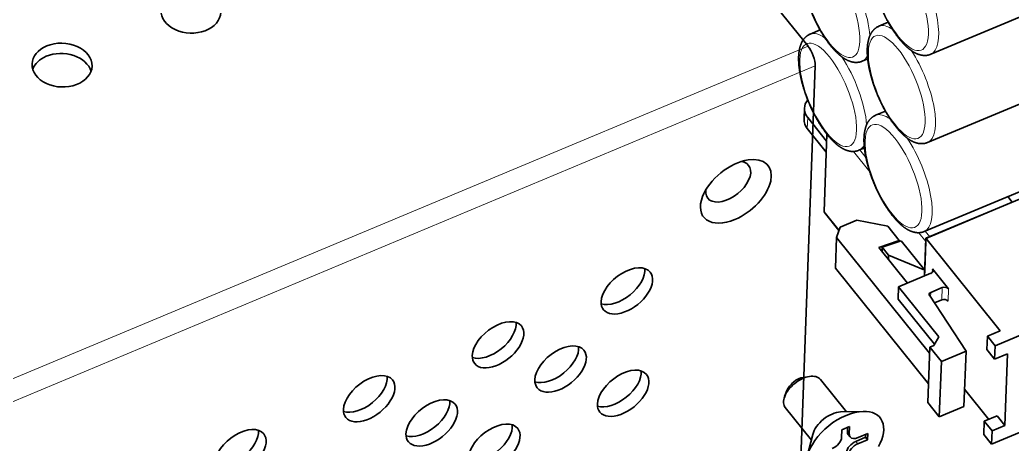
# Model space of a CAD drawing. Extents: x 23 to 417, y 3 to 294.
# Drawn here: x 353.27 to 366.49, y 118.87 to 124.53 of the extents above; entities that cross this region are included whole.
import ezdxf

# ---------------------------------------------------------------- set-up
doc = ezdxf.new("R2010")
doc.units = 0
doc.layers.get('0').update_dxf_attribs({"lineweight": 13})

# ---------------------------------------------------------------- blocks, each defined once
blk = doc.blocks.new('BLOCK4675')
at = {"color": 7, "lineweight": 35, "ltscale": 0.010211}
for p, q in [((81.003, -0.709), (81.407, -0.646)), ((79.901, -1.595), (79.753, -1.976))]:
    blk.add_line(p, q, dxfattribs=at)
at = {"color": 7, "lineweight": 35, "ltscale": 0.069254}
blk.add_line((83.869, -3.007), (82.133, -0.848), dxfattribs=at)
at = {"color": 7, "lineweight": 35, "ltscale": 0.069253}
blk.add_line((81.531, -4.887), (79.795, -2.728), dxfattribs=at)
at = {"color": 7, "lineweight": 35, "ltscale": 0.037433}
blk.add_line((83.484, -3.018), (84.981, -2.975), dxfattribs=at)
at = {"color": 7, "lineweight": 35, "ltscale": 0.037434}
blk.add_line((81.625, -4.514), (81.262, -5.966), dxfattribs=at)
at = {"color": 7, "lineweight": 35, "ltscale": 0.012808}
for p, q in [((83.565, -4.201), (83.546, -4.713)), ((84.08, -3.986), (84.061, -4.497))]:
    blk.add_line(p, q, dxfattribs=at)
at = {"color": 7, "lineweight": 35, "ltscale": 0.013963}
blk.add_line((84.08, -3.986), (83.565, -4.201), dxfattribs=at)
at = {"color": 7, "lineweight": 35, "ltscale": 0.007406}
blk.add_line((83.944, -4.042), (83.933, -4.338), dxfattribs=at)
at = {"color": 7, "lineweight": 13, "ltscale": 0.005104}
for p, q in [((83.933, -4.338), (84.061, -4.497)), ((84.502, -4.974), (84.63, -5.133))]:
    blk.add_line(p, q, dxfattribs=at)
at = {"color": 7, "lineweight": 35, "ltscale": 0.005104}
for p, q in [((84.117, -4.685), (83.989, -4.526)), ((85.146, -4.705), (85.274, -4.864))]:
    blk.add_line(p, q, dxfattribs=at)
at = {"color": 7, "lineweight": 35, "ltscale": 0.017455}
for p, q in [((85.289, -4.454), (84.645, -4.724)), ((85.146, -4.705), (84.502, -4.974)), ((85.274, -4.864), (84.63, -5.133))]:
    blk.add_line(p, q, dxfattribs=at)
at = {"color": 7, "lineweight": 35, "ltscale": 0.004844}
blk.add_line((85.153, -4.511), (85.146, -4.705), dxfattribs=at)
at = {"color": 7, "lineweight": 35, "ltscale": 0.010246}
blk.add_line((85.289, -4.454), (85.274, -4.864), dxfattribs=at)
at = {"color": 7, "lineweight": 35}
for centre, major_axis, start_param, end_param in [((80.964, -1.788), (1.169, 0.94), 0.785109, 2.356579), ((80.964, -1.788), (1.169, 0.94), 0.00002, 0.785109), ((80.708, -1.47), (0.779, 0.627), 0.785109, 2.356579), ((80.964, -1.788), (1.169, 0.94), 2.356579, 3.141613), ((83.779, -5.288), (2.338, 1.88), 0.650942, 2.4907), ((82.883, -4.174), (1.169, 0.94), 0.650942, 2.4907), ((83.779, -5.288), (2.338, 1.88), 5.319427, 6.934127), ((84.535, -4.087), (0.545, 0.439), 2.677834, 3.141638), ((84.663, -4.246), (0.545, 0.439), 2.677834, 3.141638), ((82.945, -4.965), (0.545, 0.439), 4.24863, 5.819427), ((84.485, -5.452), (0.545, 0.439), 1.107038, 2.677834), ((84.613, -5.611), (0.545, 0.439), 1.107038, 2.677834), ((84.663, -4.246), (0.545, 0.439), 3.141638, 4.24863)]:
    blk.add_ellipse(centre, major_axis=major_axis, ratio=0.577196, start_param=start_param, end_param=end_param, dxfattribs=at)
blk = doc.blocks.new('BLOCK4683')
at = {"color": 7, "lineweight": 35}
for p, q in [((88.586, 4.394), (-1.494, 116.384)), ((85.573, -92.488), (89.072, 3.075))]:
    blk.add_line(p, q, dxfattribs=at)
at = {"color": 7, "lineweight": 13}
for p, q in [((21.261, -23.781), (88.586, 4.394)), ((21.748, -25.1), (89.072, 3.075))]:
    blk.add_line(p, q, dxfattribs=at)
at = {"color": 7, "lineweight": 35}
for centre, major_axis, ratio, start_param, end_param in [((47.459, 6.721), (-1.999, 0.073), 0.730354, 0.000026, 3.141619), ((38.871, 3.128), (-1.999, 0.073), 0.730354, 3.141619, 5.276613), ((38.871, 3.128), (-1.999, 0.073), 0.730354, 5.276613, 6.283211), ((38.846, 2.445), (-1.999, 0.073), 0.730354, 3.377737, 5.276613), ((88.561, 3.711), (-0.386, 0.922), 0.365278, 3.810389, 5.381185), ((38.846, 2.445), (-1.999, 0.073), 0.730354, 5.276613, 6.046737), ((38.871, 3.128), (-1.999, 0.073), 0.730354, 0.000026, 3.141619), ((83.779, -5.288), (2.143, 1.724), 0.577196, 0.785153, 2.356353), ((83.779, -5.288), (2.143, 1.724), 0.577196, 4.24863, 7.068339), ((83.267, -4.652), (1.364, 1.097), 0.577196, 2.614434, 6.811161), ((83.779, -5.288), (2.143, 1.724), 0.577196, 2.356354, 4.24863), ((76.516, -11.925), (1.558, 1.254), 0.577196, 0.000021, 2.677834), ((76.004, -11.288), (1.558, 1.254), 0.577196, 3.502832, 5.922053), ((76.516, -11.925), (1.558, 1.254), 0.577196, 3.141614, 6.283207), ((76.516, -11.925), (1.558, 1.254), 0.577196, 2.677834, 3.141614), ((67.929, -15.518), (1.558, 1.254), 0.577196, 0.000021, 2.677834), ((67.417, -14.882), (1.558, 1.254), 0.577196, 3.502832, 5.922053), ((67.929, -15.518), (1.558, 1.254), 0.577196, 3.141614, 6.283207), ((72.097, -17.135), (1.558, 1.254), 0.577196, 0.000021, 2.677834), ((71.586, -16.498), (1.558, 1.254), 0.577196, 3.502832, 5.922053), ((67.929, -15.518), (1.558, 1.254), 0.577196, 2.677834, 3.141614), ((72.097, -17.135), (1.558, 1.254), 0.577196, 3.141614, 6.283207), ((76.266, -18.751), (1.558, 1.254), 0.577196, 0.000021, 2.677834), ((59.341, -19.112), (1.558, 1.254), 0.577196, 0.000021, 2.677834), ((58.83, -18.476), (1.558, 1.254), 0.577196, 3.502832, 5.922053), ((72.097, -17.135), (1.558, 1.254), 0.577196, 2.677834, 3.141614), ((75.754, -18.114), (1.558, 1.254), 0.577196, 3.502832, 5.922053), ((76.266, -18.751), (1.558, 1.254), 0.577196, 3.141614, 6.283207), ((59.341, -19.112), (1.558, 1.254), 0.577196, 3.141614, 6.283207), ((63.51, -20.728), (1.558, 1.254), 0.577196, 0.000021, 2.677834), ((59.341, -19.112), (1.558, 1.254), 0.577196, 2.677834, 3.141614), ((62.998, -20.092), (1.558, 1.254), 0.577196, 3.502832, 5.922053), ((63.51, -20.728), (1.558, 1.254), 0.577196, 3.141614, 6.283207), ((76.266, -18.751), (1.558, 1.254), 0.577196, 2.677834, 3.141614), ((50.754, -22.706), (1.558, 1.254), 0.577196, 0.000021, 2.677834), ((67.679, -22.345), (1.558, 1.254), 0.577196, 0.000021, 2.677834), ((67.167, -21.708), (1.558, 1.254), 0.577196, 3.502832, 5.922053), ((67.679, -22.345), (1.558, 1.254), 0.577196, 3.141614, 6.283207), ((50.242, -22.07), (1.558, 1.254), 0.577196, 3.502832, 5.922053), ((50.754, -22.706), (1.558, 1.254), 0.577196, 3.141614, 6.283207), ((63.51, -20.728), (1.558, 1.254), 0.577196, 2.677834, 3.141614)]:
    blk.add_ellipse(centre, major_axis=major_axis, ratio=ratio, start_param=start_param, end_param=end_param, dxfattribs=at)
blk = doc.blocks.new('BLOCK4697')
at = {"color": 7, "lineweight": 35, "ltscale": 0.358396}
for p, q in [((39.355, -51.011), (26.13, -56.546)), ((39.14, -56.89), (25.915, -62.425)), ((38.922, -62.826), (25.698, -68.36))]:
    blk.add_line(p, q, dxfattribs=at)
at = {"color": 7, "lineweight": 35, "ltscale": 0.016978}
blk.add_line((23.299, -54.414), (22.672, -54.676), dxfattribs=at)
at = {"color": 7, "lineweight": 35, "ltscale": 0.017725}
for p, q in [((18.753, -54.922), (18.099, -55.196)), ((23.109, -60.338), (22.455, -60.612))]:
    blk.add_line(p, q, dxfattribs=at)
at = {"color": 7, "lineweight": 35, "ltscale": 0.01}
for p, q in [((21.928, -56.854), (21.559, -57.009)), ((21.711, -62.79), (21.342, -62.945))]:
    blk.add_line(p, q, dxfattribs=at)
at = {"color": 7, "lineweight": 35, "ltscale": 0.018277}
blk.add_line((17.71, -60.142), (17.684, -60.873), dxfattribs=at)
blk.add_line((17.71, -60.142), (17.684, -60.873), dxfattribs=at)
at = {"color": 7, "lineweight": 13, "ltscale": 0.018272}
blk.add_line((17.904, -61.494), (17.931, -60.764), dxfattribs=at)
blk.add_line((17.904, -61.494), (17.931, -60.764), dxfattribs=at)
at = {"color": 7, "lineweight": 35, "ltscale": 0.050221}
for p, q in [((19.19, -62.329), (17.931, -60.764)), ((17.931, -60.764), (19.19, -62.329)), ((17.904, -61.494), (19.163, -63.059)), ((17.904, -61.494), (19.163, -63.059))]:
    blk.add_line(p, q, dxfattribs=at)
at = {"color": 7, "lineweight": 35, "ltscale": 0.128687}
for p, q in [((19.019, -67.014), (19.207, -61.87)), ((19.207, -61.87), (19.019, -67.014))]:
    blk.add_line(p, q, dxfattribs=at)
at = {"color": 7, "lineweight": 13, "ltscale": 0.043446}
for p, q in [((20.974, -63.022), (22.063, -64.376)), ((22.063, -64.376), (20.974, -63.022))]:
    blk.add_line(p, q, dxfattribs=at)
at = {"color": 7, "lineweight": 13, "ltscale": 0.016089}
blk.add_line((21.81, -63.419), (21.406, -62.917), dxfattribs=at)
blk.add_line((21.81, -63.419), (21.406, -62.917), dxfattribs=at)
at = {"color": 7, "lineweight": 35, "ltscale": 0.223416}
for p, q in [((25.802, -68.811), (34.046, -65.361)), ((34.046, -65.361), (25.802, -68.811))]:
    blk.add_line(p, q, dxfattribs=at)
at = {"color": 7, "lineweight": 35, "ltscale": 0.011863}
blk.add_line((31.258, -66.033), (31.556, -66.403), dxfattribs=at)
blk.add_line((31.258, -66.033), (31.556, -66.403), dxfattribs=at)
at = {"color": 7, "lineweight": 35, "ltscale": 0.148944}
for p, q in [((26.06, -68.703), (31.556, -66.403)), ((31.556, -66.403), (26.06, -68.703))]:
    blk.add_line(p, q, dxfattribs=at)
at = {"color": 7, "lineweight": 13, "ltscale": 0.039994}
blk.add_line((20.021, -68.261), (19.019, -67.014), dxfattribs=at)
blk.add_line((20.021, -68.261), (19.019, -67.014), dxfattribs=at)
at = {"color": 7, "lineweight": 35, "ltscale": 0.038553}
blk.add_line((19.043, -67.094), (20.009, -68.296), dxfattribs=at)
blk.add_line((19.043, -67.094), (20.009, -68.296), dxfattribs=at)
at = {"color": 7, "lineweight": 35, "ltscale": 0.018452}
for p, q in [((19.848, -68.758), (20.091, -68.061)), ((20.091, -68.061), (19.848, -68.758))]:
    blk.add_line(p, q, dxfattribs=at)
at = {"color": 7, "lineweight": 35, "ltscale": 0.030254}
for p, q in [((20.091, -68.061), (21.207, -67.594)), ((21.207, -67.594), (20.091, -68.061))]:
    blk.add_line(p, q, dxfattribs=at)
at = {"color": 7, "lineweight": 35, "ltscale": 0.052434}
for p, q in [((21.207, -67.594), (23.263, -68.009)), ((23.263, -68.009), (21.207, -67.594))]:
    blk.add_line(p, q, dxfattribs=at)
at = {"color": 7, "lineweight": 35, "ltscale": 0.030623}
for p, q in [((23.263, -68.009), (24.031, -68.964)), ((24.031, -68.964), (23.263, -68.009)), ((26.069, -76.064), (26.837, -77.018)), ((26.069, -76.064), (26.837, -77.018)), ((25.934, -79.75), (26.702, -80.705)), ((25.934, -79.75), (26.702, -80.705))]:
    blk.add_line(p, q, dxfattribs=at)
at = {"color": 7, "lineweight": 35, "ltscale": 0.05123}
blk.add_line((19.773, -70.806), (19.848, -68.758), dxfattribs=at)
blk.add_line((19.773, -70.806), (19.848, -68.758), dxfattribs=at)
at = {"color": 7, "lineweight": 35, "ltscale": 0.247553}
for p, q in [((26.054, -76.474), (19.848, -68.758)), ((19.848, -68.758), (26.054, -76.474)), ((19.773, -70.806), (25.979, -78.522)), ((19.773, -70.806), (25.979, -78.522))]:
    blk.add_line(p, q, dxfattribs=at)
at = {"color": 7, "lineweight": 13, "ltscale": 0.018544}
for p, q in [((25.33, -68.438), (25.795, -69.016)), ((25.795, -69.016), (25.33, -68.438))]:
    blk.add_line(p, q, dxfattribs=at)
at = {"color": 7, "lineweight": 13, "ltscale": 0.011863}
blk.add_line((26.06, -68.703), (25.763, -68.333), dxfattribs=at)
blk.add_line((26.06, -68.703), (25.763, -68.333), dxfattribs=at)
at = {"color": 7, "lineweight": 35, "ltscale": 0.035745}
for p, q in [((24.031, -68.964), (22.676, -69.419)), ((22.676, -69.419), (24.031, -68.964))]:
    blk.add_line(p, q, dxfattribs=at)
at = {"color": 7, "lineweight": 35, "ltscale": 0.076207}
blk.add_line((24.586, -71.794), (22.676, -69.419), dxfattribs=at)
blk.add_line((24.586, -71.794), (22.676, -69.419), dxfattribs=at)
at = {"color": 7, "lineweight": 35, "ltscale": 0.00683}
for p, q in [((22.889, -69.684), (22.899, -69.411)), ((22.899, -69.411), (22.889, -69.684)), ((23.31, -70.208), (23.32, -69.935)), ((23.32, -69.935), (23.31, -70.208))]:
    blk.add_line(p, q, dxfattribs=at)
at = {"color": 7, "lineweight": 35, "ltscale": 0.033362}
blk.add_line((22.899, -69.411), (24.164, -68.986), dxfattribs=at)
blk.add_line((22.899, -69.411), (24.164, -68.986), dxfattribs=at)
at = {"color": 7, "lineweight": 35, "ltscale": 0.016791}
blk.add_line((23.32, -69.935), (22.899, -69.411), dxfattribs=at)
blk.add_line((23.32, -69.935), (22.899, -69.411), dxfattribs=at)
at = {"color": 7, "lineweight": 35, "ltscale": 0.001703}
blk.add_line((24.028, -69.032), (24.031, -68.964), dxfattribs=at)
blk.add_line((24.028, -69.032), (24.031, -68.964), dxfattribs=at)
at = {"color": 7, "lineweight": 35, "ltscale": 0.062266}
for p, q in [((25.725, -70.927), (24.164, -68.986)), ((24.164, -68.986), (25.725, -70.927))]:
    blk.add_line(p, q, dxfattribs=at)
at = {"color": 7, "lineweight": 35, "ltscale": 0.062871}
blk.add_line((25.71, -71.324), (25.802, -68.811), dxfattribs=at)
blk.add_line((25.71, -71.324), (25.802, -68.811), dxfattribs=at)
at = {"color": 7, "lineweight": 35, "ltscale": 0.047815}
for p, q in [((25.725, -70.927), (25.795, -69.016)), ((25.795, -69.016), (25.725, -70.927))]:
    blk.add_line(p, q, dxfattribs=at)
at = {"color": 7, "lineweight": 35, "ltscale": 0.198027}
for p, q in [((30.767, -74.983), (25.802, -68.811)), ((25.802, -68.811), (30.767, -74.983))]:
    blk.add_line(p, q, dxfattribs=at)
at = {"color": 7, "lineweight": 35, "ltscale": 0.065041}
for p, q in [((23.32, -69.935), (25.725, -70.927)), ((25.725, -70.927), (23.32, -69.935))]:
    blk.add_line(p, q, dxfattribs=at)
at = {"color": 7, "lineweight": 35, "ltscale": 0.058181}
blk.add_line((26.132, -71.147), (23.985, -72.046), dxfattribs=at)
blk.add_line((26.132, -71.147), (23.985, -72.046), dxfattribs=at)
at = {"color": 7, "lineweight": 35, "ltscale": 0.009933}
for p, q in [((25.71, -71.324), (25.725, -70.927)), ((25.725, -70.927), (25.71, -71.324))]:
    blk.add_line(p, q, dxfattribs=at)
at = {"color": 7, "lineweight": 13, "ltscale": 0.005859}
for p, q in [((26.236, -70.849), (26.228, -71.083)), ((26.228, -71.083), (26.236, -70.849))]:
    blk.add_line(p, q, dxfattribs=at)
at = {"color": 7, "lineweight": 35, "ltscale": 0.042872}
blk.add_line((27.311, -72.185), (26.236, -70.849), dxfattribs=at)
blk.add_line((27.311, -72.185), (26.236, -70.849), dxfattribs=at)
at = {"color": 7, "lineweight": 35, "ltscale": 0.020492}
for p, q in [((23.985, -72.046), (23.955, -72.865)), ((23.955, -72.865), (23.985, -72.046))]:
    blk.add_line(p, q, dxfattribs=at)
at = {"color": 7, "lineweight": 35, "ltscale": 0.107179}
blk.add_line((23.985, -72.046), (26.672, -75.386), dxfattribs=at)
blk.add_line((23.985, -72.046), (26.672, -75.386), dxfattribs=at)
at = {"color": 7, "lineweight": 35, "ltscale": 0.269961}
for p, q in [((40.381, -71.81), (30.42, -75.979)), ((30.42, -75.979), (40.381, -71.81)), ((40.141, -78.363), (30.18, -82.532)), ((40.141, -78.363), (30.18, -82.532))]:
    blk.add_line(p, q, dxfattribs=at)
at = {"color": 7, "lineweight": 35, "ltscale": 0.111051}
blk.add_line((28.48, -76.331), (26.049, -72.613), dxfattribs=at)
blk.add_line((28.48, -76.331), (26.049, -72.613), dxfattribs=at)
at = {"color": 7, "lineweight": 13, "ltscale": 0.007261}
for p, q in [((26.127, -72.425), (26.116, -72.716)), ((26.116, -72.716), (26.127, -72.425))]:
    blk.add_line(p, q, dxfattribs=at)
at = {"color": 7, "lineweight": 35, "ltscale": 0.020945}
blk.add_line((26.127, -72.425), (26.9, -72.102), dxfattribs=at)
blk.add_line((26.127, -72.425), (26.9, -72.102), dxfattribs=at)
at = {"color": 7, "lineweight": 13, "ltscale": 0.020492}
for p, q in [((26.9, -72.102), (26.87, -72.921)), ((26.87, -72.921), (26.9, -72.102)), ((27.281, -73.004), (27.311, -72.185)), ((27.281, -73.004), (27.311, -72.185))]:
    blk.add_line(p, q, dxfattribs=at)
at = {"color": 7, "lineweight": 35, "ltscale": 0.09657}
blk.add_line((23.955, -72.865), (26.376, -75.875), dxfattribs=at)
blk.add_line((23.955, -72.865), (26.376, -75.875), dxfattribs=at)
at = {"color": 7, "lineweight": 35, "ltscale": 0.013174}
blk.add_line((26.384, -73.124), (26.87, -72.921), dxfattribs=at)
blk.add_line((26.384, -73.124), (26.87, -72.921), dxfattribs=at)
at = {"color": 7, "lineweight": 35, "ltscale": 0.016654}
blk.add_line((26.672, -75.386), (26.327, -75.956), dxfattribs=at)
blk.add_line((26.672, -75.386), (26.327, -75.956), dxfattribs=at)
at = {"color": 7, "lineweight": 35, "ltscale": 0.0222}
for p, q in [((29.908, -75.342), (29.876, -76.23)), ((29.908, -75.342), (29.876, -76.23)), ((30.388, -76.866), (30.42, -75.979)), ((30.42, -75.979), (30.388, -76.866)), ((29.701, -81.008), (29.668, -81.895)), ((29.701, -81.008), (29.668, -81.895)), ((30.18, -82.532), (30.213, -81.644)), ((30.213, -81.644), (30.18, -82.532))]:
    blk.add_line(p, q, dxfattribs=at)
at = {"color": 7, "lineweight": 35, "ltscale": 0.023272}
for p, q in [((29.908, -75.342), (30.767, -74.983)), ((30.767, -74.983), (29.908, -75.342)), ((31.246, -76.507), (30.388, -76.866)), ((30.388, -76.866), (31.246, -76.507)), ((30.56, -80.649), (29.701, -81.008)), ((30.56, -80.649), (29.701, -81.008)), ((30.213, -81.644), (31.071, -81.285)), ((31.071, -81.285), (30.213, -81.644))]:
    blk.add_line(p, q, dxfattribs=at)
at = {"color": 7, "lineweight": 35, "ltscale": 0.020415}
for p, q in [((30.42, -75.979), (29.908, -75.342)), ((29.908, -75.342), (30.42, -75.979)), ((30.388, -76.866), (29.876, -76.23)), ((29.876, -76.23), (30.388, -76.866)), ((31.071, -81.285), (30.56, -80.649)), ((30.56, -80.649), (31.071, -81.285)), ((30.213, -81.644), (29.701, -81.008)), ((29.701, -81.008), (30.213, -81.644)), ((29.668, -81.895), (30.18, -82.532)), ((29.668, -81.895), (30.18, -82.532))]:
    blk.add_line(p, q, dxfattribs=at)
at = {"color": 7, "lineweight": 35, "ltscale": 0.006982}
blk.add_line((26.327, -75.956), (26.069, -76.064), dxfattribs=at)
blk.add_line((26.327, -75.956), (26.069, -76.064), dxfattribs=at)
at = {"color": 7, "lineweight": 35, "ltscale": 0.092214}
for p, q in [((25.934, -79.75), (26.069, -76.064)), ((25.934, -79.75), (26.069, -76.064)), ((28.346, -80.017), (28.48, -76.331)), ((28.346, -80.017), (28.48, -76.331)), ((26.702, -80.705), (26.837, -77.018)), ((26.702, -80.705), (26.837, -77.018))]:
    blk.add_line(p, q, dxfattribs=at)
at = {"color": 7, "lineweight": 35, "ltscale": 0.044536}
for p, q in [((26.837, -77.018), (28.48, -76.331)), ((26.837, -77.018), (28.48, -76.331)), ((26.702, -80.705), (28.346, -80.017)), ((26.702, -80.705), (28.346, -80.017))]:
    blk.add_line(p, q, dxfattribs=at)
at = {"color": 7, "lineweight": 35, "ltscale": 0.119537}
blk.add_line((31.071, -81.285), (31.246, -76.507), dxfattribs=at)
blk.add_line((31.071, -81.285), (31.246, -76.507), dxfattribs=at)
at = {"color": 7, "lineweight": 35, "ltscale": 0.064375}
blk.add_line((28.387, -78.876), (30.001, -80.882), dxfattribs=at)
blk.add_line((28.387, -78.876), (30.001, -80.882), dxfattribs=at)
at = {"color": 7, "lineweight": 13}
for centre, major_axis, start_param, end_param in [((19.508, -53.314), (-1.428, 3.413), 5.381185, 11.66437), ((24.08, -52.851), (-1.428, 3.413), 5.381185, 11.66437), ((19.937, -53.134), (-1.621, 3.874), 3.972947, 5.171092), ((24.509, -52.671), (-1.621, 3.874), 3.141572, 5.146515), ((24.294, -58.55), (-1.621, 3.874), 5.766769, 6.283164), ((19.291, -59.25), (-1.428, 3.413), 5.381185, 11.66437), ((19.72, -59.07), (-1.621, 3.874), 5.731551, 6.283164), ((23.864, -58.73), (-1.428, 3.413), 5.381185, 11.66437), ((19.72, -59.07), (-1.621, 3.874), 3.972947, 5.20636), ((19.937, -53.134), (-1.621, 3.874), 3.141572, 3.447319), ((24.294, -58.55), (-1.621, 3.874), 3.141572, 5.171092), ((23.647, -64.666), (-1.428, 3.413), 5.381185, 11.66437), ((24.076, -64.486), (-1.621, 3.874), 5.731551, 6.283164), ((24.076, -64.486), (-1.621, 3.874), 3.141572, 5.20636), ((19.72, -59.07), (-1.621, 3.874), 3.141572, 3.447319)]:
    blk.add_ellipse(centre, major_axis=major_axis, ratio=0.365278, start_param=start_param, end_param=end_param, dxfattribs=at)
at = {"color": 7, "lineweight": 35}
for centre, major_axis, ratio, start_param, end_param in [((19.279, -60.199), (1.569, -0.057), 0.730354, 3.141613, 3.705817), ((19.279, -60.199), (1.569, -0.057), 0.730354, 3.141613, 3.705817), ((19.279, -60.199), (1.569, -0.057), 0.730354, 2.629678, 3.141613), ((19.279, -60.199), (1.569, -0.057), 0.730354, 2.629678, 3.141613), ((19.253, -60.93), (1.569, -0.057), 0.730354, 3.141901, 3.705817), ((19.253, -60.93), (1.569, -0.057), 0.730354, 3.141901, 3.705817), ((19.276, -66.906), (-0.234, -0.188), 0.577196, 5.819427, 6.283159), ((19.276, -66.906), (-0.234, -0.188), 0.577196, 5.819427, 6.283157), ((26.053, -68.908), (0.234, 0.188), 0.577196, 1.107038, 2.677834), ((26.053, -68.908), (0.234, 0.188), 0.577196, 1.107038, 2.677834), ((25.979, -70.957), (-0.3, 0.011), 0.730354, 2.13502, 3.141613), ((25.979, -70.957), (-0.3, 0.011), 0.730354, 2.13502, 3.141613), ((25.979, -70.957), (-0.3, 0.011), 0.730354, 3.141613, 3.705817), ((25.979, -70.957), (-0.3, 0.011), 0.730354, 3.141613, 3.705817), ((27.053, -72.293), (-0.3, 0.011), 0.730354, 3.705817, 5.276613), ((27.053, -72.293), (-0.3, 0.011), 0.730354, 3.705817, 5.276613), ((26.229, -72.553), (-0.2, 0.007), 0.730354, 5.276613, 6.283133), ((26.229, -72.553), (-0.2, 0.007), 0.730354, 5.276613, 6.283133), ((26.229, -72.553), (-0.2, 0.007), 0.730354, 6.283133, 6.760143), ((26.229, -72.553), (-0.2, 0.007), 0.730354, 6.283133, 6.760143), ((27.023, -73.112), (0.3, -0.011), 0.730354, 0.564224, 2.13502), ((27.023, -73.112), (0.3, -0.011), 0.730354, 0.564224, 2.13502)]:
    blk.add_ellipse(centre, major_axis=major_axis, ratio=ratio, start_param=start_param, end_param=end_param, dxfattribs=at)
for points, knots in [([(22.888, -48.797), (22.865, -48.806), (22.82, -48.827), (22.764, -48.858), (22.718, -48.888), (22.68, -48.914), (22.644, -48.942), (22.609, -48.971), (22.576, -49.002), (22.544, -49.034), (22.513, -49.067), (22.483, -49.102), (22.453, -49.14), (22.422, -49.183), (22.389, -49.232), (22.357, -49.287), (22.327, -49.343), (22.303, -49.394), (22.282, -49.441), (22.266, -49.481), (22.251, -49.522), (22.236, -49.564), (22.223, -49.606), (22.21, -49.649), (22.198, -49.692), (22.187, -49.736), (22.177, -49.78), (22.168, -49.825), (22.159, -49.87), (22.152, -49.916), (22.145, -49.962), (22.138, -50.009), (22.133, -50.056), (22.128, -50.105), (22.124, -50.155), (22.12, -50.207), (22.117, -50.26), (22.115, -50.314), (22.114, -50.368), (22.113, -50.422), (22.113, -50.477), (22.114, -50.546), (22.117, -50.63), (22.122, -50.729), (22.129, -50.829), (22.137, -50.914), (22.144, -50.985), (22.151, -51.041), (22.158, -51.097), (22.165, -51.154), (22.173, -51.211), (22.182, -51.268), (22.191, -51.326), (22.201, -51.384), (22.211, -51.442), (22.222, -51.501), (22.233, -51.56), (22.245, -51.619), (22.258, -51.678), (22.271, -51.738), (22.284, -51.798), (22.298, -51.858), (22.313, -51.919), (22.328, -51.979), (22.344, -52.04), (22.36, -52.101), (22.376, -52.163), (22.394, -52.224), (22.411, -52.285), (22.429, -52.347), (22.448, -52.409), (22.467, -52.47), (22.486, -52.532), (22.506, -52.594), (22.527, -52.656), (22.547, -52.718), (22.569, -52.78), (22.591, -52.842), (22.613, -52.904), (22.635, -52.966), (22.658, -53.027), (22.682, -53.089), (22.706, -53.151), (22.73, -53.213), (22.755, -53.274), (22.78, -53.335), (22.805, -53.397), (22.831, -53.458), (22.857, -53.518), (22.884, -53.579), (22.911, -53.64), (22.938, -53.7), (22.966, -53.76), (22.994, -53.82), (23.022, -53.879), (23.051, -53.938), (23.08, -53.997), (23.109, -54.056), (23.139, -54.114), (23.168, -54.172), (23.199, -54.229), (23.229, -54.286), (23.26, -54.343), (23.291, -54.4), (23.322, -54.455), (23.354, -54.511), (23.385, -54.566), (23.417, -54.621), (23.45, -54.675), (23.482, -54.728), (23.515, -54.782), (23.548, -54.834), (23.581, -54.886), (23.614, -54.938), (23.647, -54.989), (23.681, -55.039), (23.715, -55.089), (23.749, -55.138), (23.783, -55.187), (23.818, -55.235), (23.852, -55.283), (23.887, -55.33), (23.922, -55.376), (23.956, -55.421), (23.992, -55.466), (24.015, -55.496), (24.027, -55.51)], [0, 0, 0, 0, 0.073556, 0.147034, 0.192854, 0.238583, 0.284209, 0.329723, 0.375119, 0.420396, 0.465559, 0.510617, 0.559775, 0.608846, 0.672294, 0.735717, 0.799198, 0.862822, 0.906462, 0.950238, 0.994183, 1.038325, 1.082692, 1.12731, 1.172204, 1.217403, 1.262603, 1.308145, 1.354047, 1.400326, 1.446998, 1.494078, 1.541579, 1.589516, 1.641351, 1.693709, 1.746599, 1.800029, 1.854006, 1.908537, 1.963624, 2.019271, 2.116282, 2.214953, 2.315274, 2.417228, 2.472913, 2.529128, 2.585739, 2.64286, 2.700372, 2.758373, 2.816757, 2.875609, 2.93481, 2.994457, 3.054461, 3.114888, 3.175657, 3.236824, 3.298316, 3.360181, 3.422342, 3.484848, 3.547642, 3.610754, 3.674133, 3.737805, 3.801719, 3.865898, 3.930291, 3.99492, 4.059744, 4.124776, 4.189978, 4.255359, 4.320884, 4.386558, 4.452348, 4.518257, 4.584258, 4.650347, 4.716502, 4.782715, 4.848967, 4.915246, 4.981537, 5.047825, 5.114097, 5.180336, 5.246532, 5.312664, 5.378727, 5.444696, 5.51057, 5.57632, 5.641947, 5.70742, 5.772744, 5.837885, 5.902851, 5.967605, 6.032164, 6.096482, 6.160576, 6.224401, 6.287979, 6.35126, 6.414271, 6.476959, 6.539365, 6.601421, 6.663167, 6.724536, 6.785576, 6.846214, 6.906507, 6.966375, 7.025901, 7.084977, 7.14368, 7.201912, 7.259759, 7.317113, 7.374075, 7.430524, 7.430524, 7.430524, 7.430524]), ([(18.316, -49.26), (18.293, -49.269), (18.249, -49.29), (18.193, -49.321), (18.146, -49.351), (18.109, -49.377), (18.073, -49.405), (18.038, -49.434), (18.004, -49.465), (17.972, -49.497), (17.942, -49.53), (17.911, -49.565), (17.882, -49.603), (17.85, -49.646), (17.818, -49.695), (17.786, -49.75), (17.756, -49.806), (17.731, -49.858), (17.711, -49.904), (17.695, -49.944), (17.679, -49.985), (17.665, -50.027), (17.651, -50.069), (17.638, -50.112), (17.627, -50.156), (17.616, -50.199), (17.606, -50.243), (17.596, -50.288), (17.588, -50.333), (17.58, -50.379), (17.573, -50.425), (17.567, -50.472), (17.561, -50.519), (17.556, -50.568), (17.552, -50.618), (17.548, -50.67), (17.546, -50.723), (17.543, -50.777), (17.542, -50.831), (17.541, -50.885), (17.542, -50.94), (17.543, -51.009), (17.545, -51.093), (17.55, -51.192), (17.558, -51.292), (17.565, -51.377), (17.573, -51.448), (17.579, -51.504), (17.586, -51.56), (17.594, -51.617), (17.602, -51.674), (17.61, -51.731), (17.62, -51.789), (17.629, -51.847), (17.64, -51.905), (17.651, -51.964), (17.662, -52.023), (17.674, -52.082), (17.686, -52.142), (17.699, -52.201), (17.713, -52.261), (17.727, -52.321), (17.742, -52.382), (17.757, -52.443), (17.772, -52.503), (17.788, -52.564), (17.805, -52.626), (17.822, -52.687), (17.84, -52.748), (17.858, -52.81), (17.876, -52.872), (17.895, -52.933), (17.915, -52.995), (17.935, -53.057), (17.955, -53.119), (17.976, -53.181), (17.997, -53.243), (18.019, -53.305), (18.041, -53.367), (18.064, -53.429), (18.087, -53.491), (18.11, -53.552), (18.134, -53.614), (18.159, -53.676), (18.183, -53.737), (18.208, -53.798), (18.234, -53.86), (18.26, -53.921), (18.286, -53.982), (18.312, -54.042), (18.339, -54.103), (18.367, -54.163), (18.394, -54.223), (18.422, -54.283), (18.451, -54.342), (18.479, -54.401), (18.508, -54.46), (18.538, -54.519), (18.567, -54.577), (18.597, -54.635), (18.627, -54.692), (18.658, -54.749), (18.688, -54.806), (18.719, -54.863), (18.751, -54.919), (18.782, -54.974), (18.814, -55.029), (18.846, -55.084), (18.878, -55.138), (18.911, -55.191), (18.943, -55.245), (18.976, -55.297), (19.009, -55.349), (19.042, -55.401), (19.076, -55.452), (19.11, -55.502), (19.143, -55.552), (19.178, -55.602), (19.212, -55.65), (19.246, -55.698), (19.281, -55.746), (19.315, -55.793), (19.35, -55.839), (19.385, -55.884), (19.42, -55.929), (19.444, -55.959), (19.455, -55.973)], [0, 0, 0, 0, 0.073556, 0.147034, 0.192854, 0.238583, 0.284209, 0.329723, 0.375119, 0.420396, 0.465559, 0.510617, 0.559775, 0.608846, 0.672294, 0.735717, 0.799198, 0.862822, 0.906462, 0.950238, 0.994183, 1.038325, 1.082692, 1.12731, 1.172204, 1.217403, 1.262603, 1.308145, 1.354047, 1.400326, 1.446998, 1.494078, 1.541579, 1.589516, 1.641351, 1.693709, 1.746599, 1.800029, 1.854006, 1.908537, 1.963624, 2.019271, 2.116282, 2.214953, 2.315274, 2.417228, 2.472913, 2.529128, 2.585739, 2.64286, 2.700372, 2.758373, 2.816757, 2.875609, 2.93481, 2.994457, 3.054461, 3.114888, 3.175657, 3.236824, 3.298316, 3.360181, 3.422342, 3.484848, 3.547642, 3.610754, 3.674133, 3.737805, 3.801719, 3.865898, 3.930291, 3.99492, 4.059744, 4.124776, 4.189978, 4.255359, 4.320884, 4.386558, 4.452348, 4.518257, 4.584258, 4.650347, 4.716502, 4.782715, 4.848967, 4.915246, 4.981537, 5.047825, 5.114097, 5.180336, 5.246532, 5.312664, 5.378727, 5.444696, 5.51057, 5.57632, 5.641947, 5.70742, 5.772744, 5.837885, 5.902851, 5.967605, 6.032164, 6.096482, 6.160576, 6.224401, 6.287979, 6.35126, 6.414271, 6.476959, 6.539365, 6.601421, 6.663167, 6.724536, 6.785576, 6.846214, 6.906507, 6.966375, 7.025901, 7.084977, 7.14368, 7.201912, 7.259759, 7.317113, 7.374075, 7.430524, 7.430524, 7.430524, 7.430524]), ([(22.672, -54.676), (22.65, -54.685), (22.605, -54.706), (22.549, -54.737), (22.502, -54.767), (22.465, -54.793), (22.429, -54.821), (22.394, -54.85), (22.36, -54.881), (22.328, -54.913), (22.298, -54.946), (22.268, -54.981), (22.238, -55.019), (22.206, -55.062), (22.174, -55.111), (22.142, -55.166), (22.112, -55.222), (22.087, -55.273), (22.067, -55.319), (22.051, -55.36), (22.035, -55.401), (22.021, -55.443), (22.007, -55.485), (21.995, -55.528), (21.983, -55.571), (21.972, -55.615), (21.962, -55.659), (21.953, -55.704), (21.944, -55.749), (21.936, -55.795), (21.929, -55.841), (21.923, -55.887), (21.918, -55.935), (21.913, -55.983), (21.908, -56.034), (21.905, -56.086), (21.902, -56.139), (21.9, -56.192), (21.898, -56.246), (21.898, -56.301), (21.898, -56.356), (21.899, -56.425), (21.901, -56.509), (21.907, -56.608), (21.914, -56.708), (21.922, -56.793), (21.929, -56.864), (21.935, -56.92), (21.942, -56.976), (21.95, -57.033), (21.958, -57.09), (21.967, -57.147), (21.976, -57.205), (21.986, -57.263), (21.996, -57.321), (22.007, -57.38), (22.018, -57.439), (22.03, -57.498), (22.043, -57.557), (22.056, -57.617), (22.069, -57.677), (22.083, -57.737), (22.098, -57.798), (22.113, -57.858), (22.128, -57.919), (22.145, -57.98), (22.161, -58.041), (22.178, -58.103), (22.196, -58.164), (22.214, -58.226), (22.232, -58.287), (22.251, -58.349), (22.271, -58.411), (22.291, -58.473), (22.311, -58.535), (22.332, -58.597), (22.354, -58.659), (22.375, -58.721), (22.397, -58.783), (22.42, -58.844), (22.443, -58.906), (22.467, -58.968), (22.49, -59.03), (22.515, -59.091), (22.539, -59.153), (22.565, -59.214), (22.59, -59.275), (22.616, -59.336), (22.642, -59.397), (22.669, -59.458), (22.696, -59.518), (22.723, -59.579), (22.751, -59.639), (22.779, -59.698), (22.807, -59.758), (22.835, -59.817), (22.864, -59.876), (22.894, -59.934), (22.923, -59.993), (22.953, -60.051), (22.983, -60.108), (23.014, -60.165), (23.045, -60.222), (23.076, -60.278), (23.107, -60.334), (23.138, -60.39), (23.17, -60.445), (23.202, -60.5), (23.234, -60.554), (23.267, -60.607), (23.299, -60.66), (23.332, -60.713), (23.365, -60.765), (23.399, -60.817), (23.432, -60.868), (23.466, -60.918), (23.5, -60.968), (23.534, -61.017), (23.568, -61.066), (23.602, -61.114), (23.637, -61.162), (23.671, -61.208), (23.706, -61.255), (23.741, -61.3), (23.776, -61.345), (23.8, -61.375), (23.812, -61.389)], [0, 0, 0, 0, 0.073556, 0.147034, 0.192854, 0.238583, 0.284209, 0.329723, 0.375119, 0.420396, 0.465559, 0.510617, 0.559775, 0.608846, 0.672294, 0.735717, 0.799198, 0.862822, 0.906462, 0.950238, 0.994183, 1.038325, 1.082692, 1.12731, 1.172204, 1.217403, 1.262603, 1.308145, 1.354047, 1.400326, 1.446998, 1.494078, 1.541579, 1.589516, 1.641351, 1.693709, 1.746599, 1.800029, 1.854006, 1.908537, 1.963624, 2.019271, 2.116282, 2.214953, 2.315274, 2.417228, 2.472913, 2.529128, 2.585739, 2.64286, 2.700372, 2.758373, 2.816757, 2.875609, 2.93481, 2.994457, 3.054461, 3.114888, 3.175657, 3.236824, 3.298316, 3.360181, 3.422342, 3.484848, 3.547642, 3.610754, 3.674133, 3.737805, 3.801719, 3.865898, 3.930291, 3.99492, 4.059744, 4.124776, 4.189978, 4.255359, 4.320884, 4.386558, 4.452348, 4.518257, 4.584258, 4.650347, 4.716502, 4.782715, 4.848967, 4.915246, 4.981537, 5.047825, 5.114097, 5.180336, 5.246532, 5.312664, 5.378727, 5.444696, 5.51057, 5.57632, 5.641947, 5.70742, 5.772744, 5.837885, 5.902851, 5.967605, 6.032164, 6.096482, 6.160576, 6.224401, 6.287979, 6.35126, 6.414271, 6.476959, 6.539365, 6.601421, 6.663167, 6.724536, 6.785576, 6.846214, 6.906507, 6.966375, 7.025901, 7.084977, 7.14368, 7.201912, 7.259759, 7.317113, 7.374075, 7.430524, 7.430524, 7.430524, 7.430524]), ([(18.099, -55.196), (18.076, -55.205), (18.032, -55.226), (17.975, -55.257), (17.929, -55.287), (17.891, -55.313), (17.855, -55.341), (17.82, -55.37), (17.787, -55.401), (17.755, -55.433), (17.724, -55.466), (17.694, -55.501), (17.664, -55.539), (17.633, -55.582), (17.6, -55.631), (17.568, -55.686), (17.538, -55.742), (17.514, -55.793), (17.494, -55.839), (17.477, -55.88), (17.462, -55.921), (17.447, -55.963), (17.434, -56.005), (17.421, -56.048), (17.409, -56.091), (17.398, -56.135), (17.388, -56.179), (17.379, -56.224), (17.371, -56.269), (17.363, -56.315), (17.356, -56.361), (17.35, -56.407), (17.344, -56.455), (17.339, -56.503), (17.335, -56.554), (17.331, -56.606), (17.328, -56.659), (17.326, -56.712), (17.325, -56.766), (17.324, -56.821), (17.324, -56.876), (17.325, -56.945), (17.328, -57.029), (17.333, -57.128), (17.34, -57.228), (17.348, -57.313), (17.355, -57.384), (17.362, -57.44), (17.369, -57.496), (17.376, -57.553), (17.384, -57.61), (17.393, -57.667), (17.402, -57.725), (17.412, -57.783), (17.422, -57.841), (17.433, -57.9), (17.445, -57.959), (17.457, -58.018), (17.469, -58.077), (17.482, -58.137), (17.496, -58.197), (17.51, -58.257), (17.524, -58.318), (17.539, -58.378), (17.555, -58.439), (17.571, -58.5), (17.588, -58.561), (17.605, -58.623), (17.622, -58.684), (17.64, -58.746), (17.659, -58.807), (17.678, -58.869), (17.697, -58.931), (17.717, -58.993), (17.738, -59.055), (17.759, -59.117), (17.78, -59.179), (17.802, -59.241), (17.824, -59.303), (17.847, -59.364), (17.87, -59.426), (17.893, -59.488), (17.917, -59.55), (17.941, -59.611), (17.966, -59.673), (17.991, -59.734), (18.016, -59.795), (18.042, -59.856), (18.068, -59.917), (18.095, -59.978), (18.122, -60.038), (18.149, -60.099), (18.177, -60.159), (18.205, -60.218), (18.233, -60.278), (18.262, -60.337), (18.291, -60.396), (18.32, -60.454), (18.35, -60.513), (18.38, -60.571), (18.41, -60.628), (18.44, -60.685), (18.471, -60.742), (18.502, -60.798), (18.533, -60.854), (18.565, -60.91), (18.596, -60.965), (18.628, -61.02), (18.661, -61.074), (18.693, -61.127), (18.726, -61.18), (18.759, -61.233), (18.792, -61.285), (18.825, -61.337), (18.859, -61.388), (18.892, -61.438), (18.926, -61.488), (18.96, -61.537), (18.994, -61.586), (19.029, -61.634), (19.063, -61.682), (19.098, -61.728), (19.133, -61.775), (19.168, -61.82), (19.203, -61.865), (19.226, -61.895), (19.238, -61.909)], [0, 0, 0, 0, 0.073556, 0.147034, 0.192854, 0.238583, 0.284209, 0.329723, 0.375119, 0.420396, 0.465559, 0.510617, 0.559775, 0.608846, 0.672294, 0.735717, 0.799198, 0.862822, 0.906462, 0.950238, 0.994183, 1.038325, 1.082692, 1.12731, 1.172204, 1.217403, 1.262603, 1.308145, 1.354047, 1.400326, 1.446998, 1.494078, 1.541579, 1.589516, 1.641351, 1.693709, 1.746599, 1.800029, 1.854006, 1.908537, 1.963624, 2.019271, 2.116282, 2.214953, 2.315274, 2.417228, 2.472913, 2.529128, 2.585739, 2.64286, 2.700372, 2.758373, 2.816757, 2.875609, 2.93481, 2.994457, 3.054461, 3.114888, 3.175657, 3.236824, 3.298316, 3.360181, 3.422342, 3.484848, 3.547642, 3.610754, 3.674133, 3.737805, 3.801719, 3.865898, 3.930291, 3.99492, 4.059744, 4.124776, 4.189978, 4.255359, 4.320884, 4.386558, 4.452348, 4.518257, 4.584258, 4.650347, 4.716502, 4.782715, 4.848967, 4.915246, 4.981537, 5.047825, 5.114097, 5.180336, 5.246532, 5.312664, 5.378727, 5.444696, 5.51057, 5.57632, 5.641947, 5.70742, 5.772744, 5.837885, 5.902851, 5.967605, 6.032164, 6.096482, 6.160576, 6.224401, 6.287979, 6.35126, 6.414271, 6.476959, 6.539365, 6.601421, 6.663167, 6.724536, 6.785576, 6.846214, 6.906507, 6.966375, 7.025901, 7.084977, 7.14368, 7.201912, 7.259759, 7.317113, 7.374075, 7.430524, 7.430524, 7.430524, 7.430524]), ([(26.13, -56.546), (26.113, -56.553), (26.078, -56.566), (26.025, -56.583), (25.971, -56.598), (25.92, -56.608), (25.871, -56.615), (25.826, -56.62), (25.781, -56.623), (25.736, -56.624), (25.691, -56.624), (25.646, -56.621), (25.601, -56.617), (25.564, -56.612), (25.528, -56.606), (25.493, -56.599), (25.453, -56.59), (25.413, -56.58), (25.374, -56.569), (25.335, -56.557), (25.297, -56.544), (25.258, -56.529), (25.219, -56.513), (25.18, -56.496), (25.14, -56.478), (25.101, -56.458), (25.061, -56.437), (25.022, -56.416), (24.983, -56.393), (24.944, -56.37), (24.906, -56.345), (24.868, -56.32), (24.83, -56.294), (24.792, -56.266), (24.754, -56.238), (24.717, -56.21), (24.679, -56.18), (24.642, -56.149), (24.607, -56.119), (24.573, -56.09), (24.541, -56.062), (24.509, -56.033), (24.477, -56.003), (24.446, -55.973), (24.414, -55.942), (24.382, -55.91), (24.349, -55.876), (24.313, -55.839), (24.276, -55.8), (24.24, -55.761), (24.205, -55.721), (24.169, -55.68), (24.133, -55.639), (24.097, -55.597), (24.062, -55.554), (24.039, -55.525), (24.027, -55.51)], [0, 0, 0, 0, 0.055913, 0.111892, 0.167724, 0.223436, 0.268926, 0.314303, 0.359564, 0.404707, 0.449735, 0.494655, 0.539478, 0.584221, 0.608791, 0.649555, 0.690297, 0.731038, 0.771801, 0.812607, 0.853482, 0.894449, 0.935529, 0.979335, 1.023325, 1.067529, 1.111975, 1.156687, 1.201691, 1.247009, 1.292666, 1.338401, 1.384509, 1.431004, 1.477902, 1.525216, 1.572959, 1.621142, 1.669777, 1.71223, 1.755033, 1.798188, 1.8417, 1.885571, 1.929805, 1.974402, 2.019357, 2.074706, 2.127422, 2.180623, 2.234308, 2.288473, 2.343116, 2.398235, 2.45379, 2.509879, 2.509879, 2.509879, 2.509879]), ([(21.559, -57.009), (21.542, -57.016), (21.507, -57.029), (21.454, -57.047), (21.4, -57.061), (21.348, -57.071), (21.3, -57.079), (21.255, -57.083), (21.21, -57.086), (21.165, -57.087), (21.119, -57.087), (21.075, -57.084), (21.03, -57.08), (20.992, -57.075), (20.956, -57.069), (20.921, -57.062), (20.881, -57.054), (20.842, -57.044), (20.803, -57.032), (20.764, -57.02), (20.725, -57.007), (20.687, -56.992), (20.648, -56.976), (20.609, -56.959), (20.569, -56.941), (20.529, -56.921), (20.49, -56.9), (20.451, -56.879), (20.412, -56.856), (20.373, -56.833), (20.334, -56.808), (20.296, -56.783), (20.258, -56.757), (20.221, -56.73), (20.183, -56.702), (20.145, -56.673), (20.108, -56.643), (20.071, -56.612), (20.035, -56.582), (20.002, -56.553), (19.97, -56.525), (19.938, -56.496), (19.906, -56.466), (19.874, -56.436), (19.842, -56.405), (19.811, -56.373), (19.777, -56.339), (19.742, -56.302), (19.705, -56.263), (19.669, -56.224), (19.633, -56.184), (19.597, -56.143), (19.562, -56.102), (19.526, -56.06), (19.491, -56.017), (19.467, -55.988), (19.455, -55.973)], [0, 0, 0, 0, 0.055913, 0.111892, 0.167724, 0.223436, 0.268926, 0.314303, 0.359564, 0.404707, 0.449735, 0.494655, 0.539478, 0.584221, 0.608791, 0.649555, 0.690297, 0.731038, 0.771801, 0.812607, 0.853482, 0.894449, 0.935529, 0.979335, 1.023325, 1.067529, 1.111975, 1.156687, 1.201691, 1.247009, 1.292666, 1.338401, 1.384509, 1.431004, 1.477902, 1.525216, 1.572959, 1.621142, 1.669777, 1.71223, 1.755033, 1.798188, 1.8417, 1.885571, 1.929805, 1.974402, 2.019357, 2.074706, 2.127422, 2.180623, 2.234308, 2.288473, 2.343116, 2.398235, 2.45379, 2.509879, 2.509879, 2.509879, 2.509879]), ([(22.455, -60.612), (22.432, -60.621), (22.388, -60.642), (22.332, -60.673), (22.285, -60.702), (22.248, -60.729), (22.211, -60.756), (22.177, -60.786), (22.143, -60.816), (22.111, -60.848), (22.08, -60.882), (22.05, -60.917), (22.021, -60.954), (21.989, -60.998), (21.957, -61.047), (21.924, -61.102), (21.895, -61.158), (21.87, -61.209), (21.85, -61.255), (21.833, -61.296), (21.818, -61.337), (21.803, -61.379), (21.79, -61.421), (21.777, -61.464), (21.765, -61.507), (21.755, -61.551), (21.744, -61.595), (21.735, -61.64), (21.727, -61.685), (21.719, -61.73), (21.712, -61.777), (21.706, -61.823), (21.7, -61.87), (21.695, -61.919), (21.691, -61.97), (21.687, -62.022), (21.684, -62.075), (21.682, -62.128), (21.681, -62.182), (21.68, -62.237), (21.68, -62.292), (21.681, -62.361), (21.684, -62.445), (21.689, -62.543), (21.696, -62.643), (21.704, -62.729), (21.712, -62.8), (21.718, -62.856), (21.725, -62.912), (21.732, -62.969), (21.741, -63.026), (21.749, -63.083), (21.758, -63.141), (21.768, -63.199), (21.779, -63.257), (21.789, -63.315), (21.801, -63.374), (21.813, -63.434), (21.825, -63.493), (21.838, -63.553), (21.852, -63.613), (21.866, -63.673), (21.88, -63.734), (21.895, -63.794), (21.911, -63.855), (21.927, -63.916), (21.944, -63.977), (21.961, -64.038), (21.978, -64.1), (21.997, -64.161), (22.015, -64.223), (22.034, -64.285), (22.054, -64.347), (22.074, -64.409), (22.094, -64.471), (22.115, -64.533), (22.136, -64.594), (22.158, -64.656), (22.18, -64.718), (22.203, -64.78), (22.226, -64.842), (22.249, -64.904), (22.273, -64.966), (22.297, -65.027), (22.322, -65.089), (22.347, -65.15), (22.373, -65.211), (22.398, -65.272), (22.425, -65.333), (22.451, -65.394), (22.478, -65.454), (22.506, -65.514), (22.533, -65.574), (22.561, -65.634), (22.589, -65.694), (22.618, -65.753), (22.647, -65.812), (22.676, -65.87), (22.706, -65.928), (22.736, -65.986), (22.766, -66.044), (22.796, -66.101), (22.827, -66.158), (22.858, -66.214), (22.889, -66.27), (22.921, -66.326), (22.953, -66.381), (22.985, -66.435), (23.017, -66.489), (23.049, -66.543), (23.082, -66.596), (23.115, -66.649), (23.148, -66.701), (23.181, -66.753), (23.215, -66.804), (23.248, -66.854), (23.282, -66.904), (23.316, -66.953), (23.351, -67.002), (23.385, -67.05), (23.419, -67.097), (23.454, -67.144), (23.489, -67.19), (23.524, -67.236), (23.559, -67.281), (23.582, -67.31), (23.594, -67.325)], [0, 0, 0, 0, 0.073556, 0.147034, 0.192854, 0.238583, 0.284209, 0.329723, 0.375119, 0.420396, 0.465559, 0.510617, 0.559775, 0.608846, 0.672294, 0.735717, 0.799198, 0.862822, 0.906462, 0.950238, 0.994183, 1.038325, 1.082692, 1.12731, 1.172204, 1.217403, 1.262603, 1.308145, 1.354047, 1.400326, 1.446998, 1.494078, 1.541579, 1.589516, 1.641351, 1.693709, 1.746599, 1.800029, 1.854006, 1.908537, 1.963624, 2.019271, 2.116282, 2.214953, 2.315274, 2.417228, 2.472913, 2.529128, 2.585739, 2.64286, 2.700372, 2.758373, 2.816757, 2.875609, 2.93481, 2.994457, 3.054461, 3.114888, 3.175657, 3.236824, 3.298316, 3.360181, 3.422342, 3.484848, 3.547642, 3.610754, 3.674133, 3.737805, 3.801719, 3.865898, 3.930291, 3.99492, 4.059744, 4.124776, 4.189978, 4.255359, 4.320884, 4.386558, 4.452348, 4.518257, 4.584258, 4.650347, 4.716502, 4.782715, 4.848967, 4.915246, 4.981537, 5.047825, 5.114097, 5.180336, 5.246532, 5.312664, 5.378727, 5.444696, 5.51057, 5.57632, 5.641947, 5.70742, 5.772744, 5.837885, 5.902851, 5.967605, 6.032164, 6.096482, 6.160576, 6.224401, 6.287979, 6.35126, 6.414271, 6.476959, 6.539365, 6.601421, 6.663167, 6.724536, 6.785576, 6.846214, 6.906507, 6.966375, 7.025901, 7.084977, 7.14368, 7.201912, 7.259759, 7.317113, 7.374075, 7.430524, 7.430524, 7.430524, 7.430524]), ([(25.915, -62.425), (25.898, -62.432), (25.863, -62.445), (25.81, -62.462), (25.756, -62.476), (25.704, -62.487), (25.656, -62.494), (25.611, -62.499), (25.566, -62.502), (25.521, -62.503), (25.476, -62.502), (25.431, -62.5), (25.386, -62.496), (25.348, -62.491), (25.312, -62.485), (25.277, -62.478), (25.238, -62.469), (25.198, -62.459), (25.159, -62.448), (25.12, -62.436), (25.081, -62.422), (25.043, -62.408), (25.004, -62.392), (24.965, -62.375), (24.925, -62.357), (24.885, -62.337), (24.846, -62.316), (24.807, -62.295), (24.768, -62.272), (24.729, -62.248), (24.691, -62.224), (24.652, -62.199), (24.615, -62.172), (24.577, -62.145), (24.539, -62.117), (24.502, -62.088), (24.464, -62.059), (24.427, -62.028), (24.391, -61.998), (24.358, -61.969), (24.326, -61.941), (24.294, -61.911), (24.262, -61.882), (24.23, -61.851), (24.199, -61.821), (24.167, -61.789), (24.133, -61.755), (24.098, -61.718), (24.061, -61.679), (24.025, -61.64), (23.989, -61.6), (23.953, -61.559), (23.918, -61.518), (23.882, -61.475), (23.847, -61.433), (23.823, -61.404), (23.812, -61.389)], [0, 0, 0, 0, 0.055913, 0.111892, 0.167724, 0.223436, 0.268926, 0.314303, 0.359564, 0.404707, 0.449735, 0.494655, 0.539478, 0.584221, 0.608791, 0.649555, 0.690297, 0.731038, 0.771801, 0.812607, 0.853482, 0.894449, 0.935529, 0.979335, 1.023325, 1.067529, 1.111975, 1.156687, 1.201691, 1.247009, 1.292666, 1.338401, 1.384509, 1.431004, 1.477902, 1.525216, 1.572959, 1.621142, 1.669777, 1.71223, 1.755033, 1.798188, 1.8417, 1.885571, 1.929805, 1.974402, 2.019357, 2.074706, 2.127422, 2.180623, 2.234308, 2.288473, 2.343116, 2.398235, 2.45379, 2.509879, 2.509879, 2.509879, 2.509879]), ([(21.342, -62.945), (21.324, -62.952), (21.289, -62.965), (21.236, -62.982), (21.182, -62.996), (21.131, -63.007), (21.083, -63.014), (21.037, -63.019), (20.992, -63.022), (20.947, -63.023), (20.902, -63.022), (20.857, -63.02), (20.813, -63.016), (20.775, -63.011), (20.739, -63.005), (20.704, -62.998), (20.664, -62.989), (20.625, -62.979), (20.585, -62.968), (20.546, -62.956), (20.508, -62.942), (20.469, -62.928), (20.431, -62.912), (20.391, -62.895), (20.351, -62.877), (20.312, -62.857), (20.272, -62.836), (20.233, -62.815), (20.194, -62.792), (20.156, -62.768), (20.117, -62.744), (20.079, -62.719), (20.041, -62.692), (20.003, -62.665), (19.966, -62.637), (19.928, -62.608), (19.891, -62.579), (19.853, -62.548), (19.818, -62.518), (19.784, -62.489), (19.752, -62.461), (19.72, -62.431), (19.689, -62.402), (19.657, -62.371), (19.625, -62.341), (19.594, -62.309), (19.56, -62.275), (19.524, -62.238), (19.488, -62.199), (19.452, -62.16), (19.416, -62.12), (19.38, -62.079), (19.344, -62.038), (19.309, -61.995), (19.273, -61.953), (19.25, -61.924), (19.238, -61.909)], [0, 0, 0, 0, 0.055913, 0.111892, 0.167724, 0.223436, 0.268926, 0.314303, 0.359564, 0.404707, 0.449735, 0.494655, 0.539478, 0.584221, 0.608791, 0.649555, 0.690297, 0.731038, 0.771801, 0.812607, 0.853482, 0.894449, 0.935529, 0.979335, 1.023325, 1.067529, 1.111975, 1.156687, 1.201691, 1.247009, 1.292666, 1.338401, 1.384509, 1.431004, 1.477902, 1.525216, 1.572959, 1.621142, 1.669777, 1.71223, 1.755033, 1.798188, 1.8417, 1.885571, 1.929805, 1.974402, 2.019357, 2.074706, 2.127422, 2.180623, 2.234308, 2.288473, 2.343116, 2.398235, 2.45379, 2.509879, 2.509879, 2.509879, 2.509879]), ([(25.698, -68.36), (25.681, -68.368), (25.646, -68.381), (25.592, -68.398), (25.538, -68.412), (25.487, -68.423), (25.439, -68.43), (25.394, -68.435), (25.348, -68.438), (25.303, -68.439), (25.258, -68.438), (25.213, -68.436), (25.169, -68.431), (25.131, -68.426), (25.095, -68.42), (25.06, -68.414), (25.02, -68.405), (24.981, -68.395), (24.942, -68.384), (24.903, -68.372), (24.864, -68.358), (24.826, -68.344), (24.787, -68.328), (24.747, -68.311), (24.708, -68.292), (24.668, -68.273), (24.629, -68.252), (24.589, -68.23), (24.55, -68.208), (24.512, -68.184), (24.473, -68.16), (24.435, -68.134), (24.397, -68.108), (24.359, -68.081), (24.322, -68.053), (24.284, -68.024), (24.247, -67.995), (24.21, -67.964), (24.174, -67.934), (24.14, -67.905), (24.108, -67.876), (24.077, -67.847), (24.045, -67.818), (24.013, -67.787), (23.981, -67.756), (23.95, -67.725), (23.916, -67.69), (23.881, -67.654), (23.844, -67.615), (23.808, -67.575), (23.772, -67.535), (23.736, -67.495), (23.7, -67.453), (23.665, -67.411), (23.629, -67.368), (23.606, -67.34), (23.594, -67.325)], [0, 0, 0, 0, 0.055913, 0.111892, 0.167724, 0.223436, 0.268926, 0.314303, 0.359564, 0.404707, 0.449735, 0.494655, 0.539478, 0.584221, 0.608791, 0.649555, 0.690297, 0.731038, 0.771801, 0.812607, 0.853482, 0.894449, 0.935529, 0.979335, 1.023325, 1.067529, 1.111975, 1.156687, 1.201691, 1.247009, 1.292666, 1.338401, 1.384509, 1.431004, 1.477902, 1.525216, 1.572959, 1.621142, 1.669777, 1.71223, 1.755033, 1.798188, 1.8417, 1.885571, 1.929805, 1.974402, 2.019357, 2.074706, 2.127422, 2.180623, 2.234308, 2.288473, 2.343116, 2.398235, 2.45379, 2.509879, 2.509879, 2.509879, 2.509879])]:
    blk.add_open_spline(points, degree=3, knots=knots, dxfattribs=at)

msp = doc.modelspace()

# ---------------------------------------------------------------- block references
at = {"lineweight": 0, "xscale": 0.2, "yscale": 0.2, "zscale": 0.2}
for name, p in [('BLOCK4683', (346.0547, 123.301)), ('BLOCK4697', (360.182, 135.3796)), ('BLOCK4675', (347.5102, 119.9051))]:
    msp.add_blockref(name, p, dxfattribs=at)

doc.saveas('drawing.dxf')
